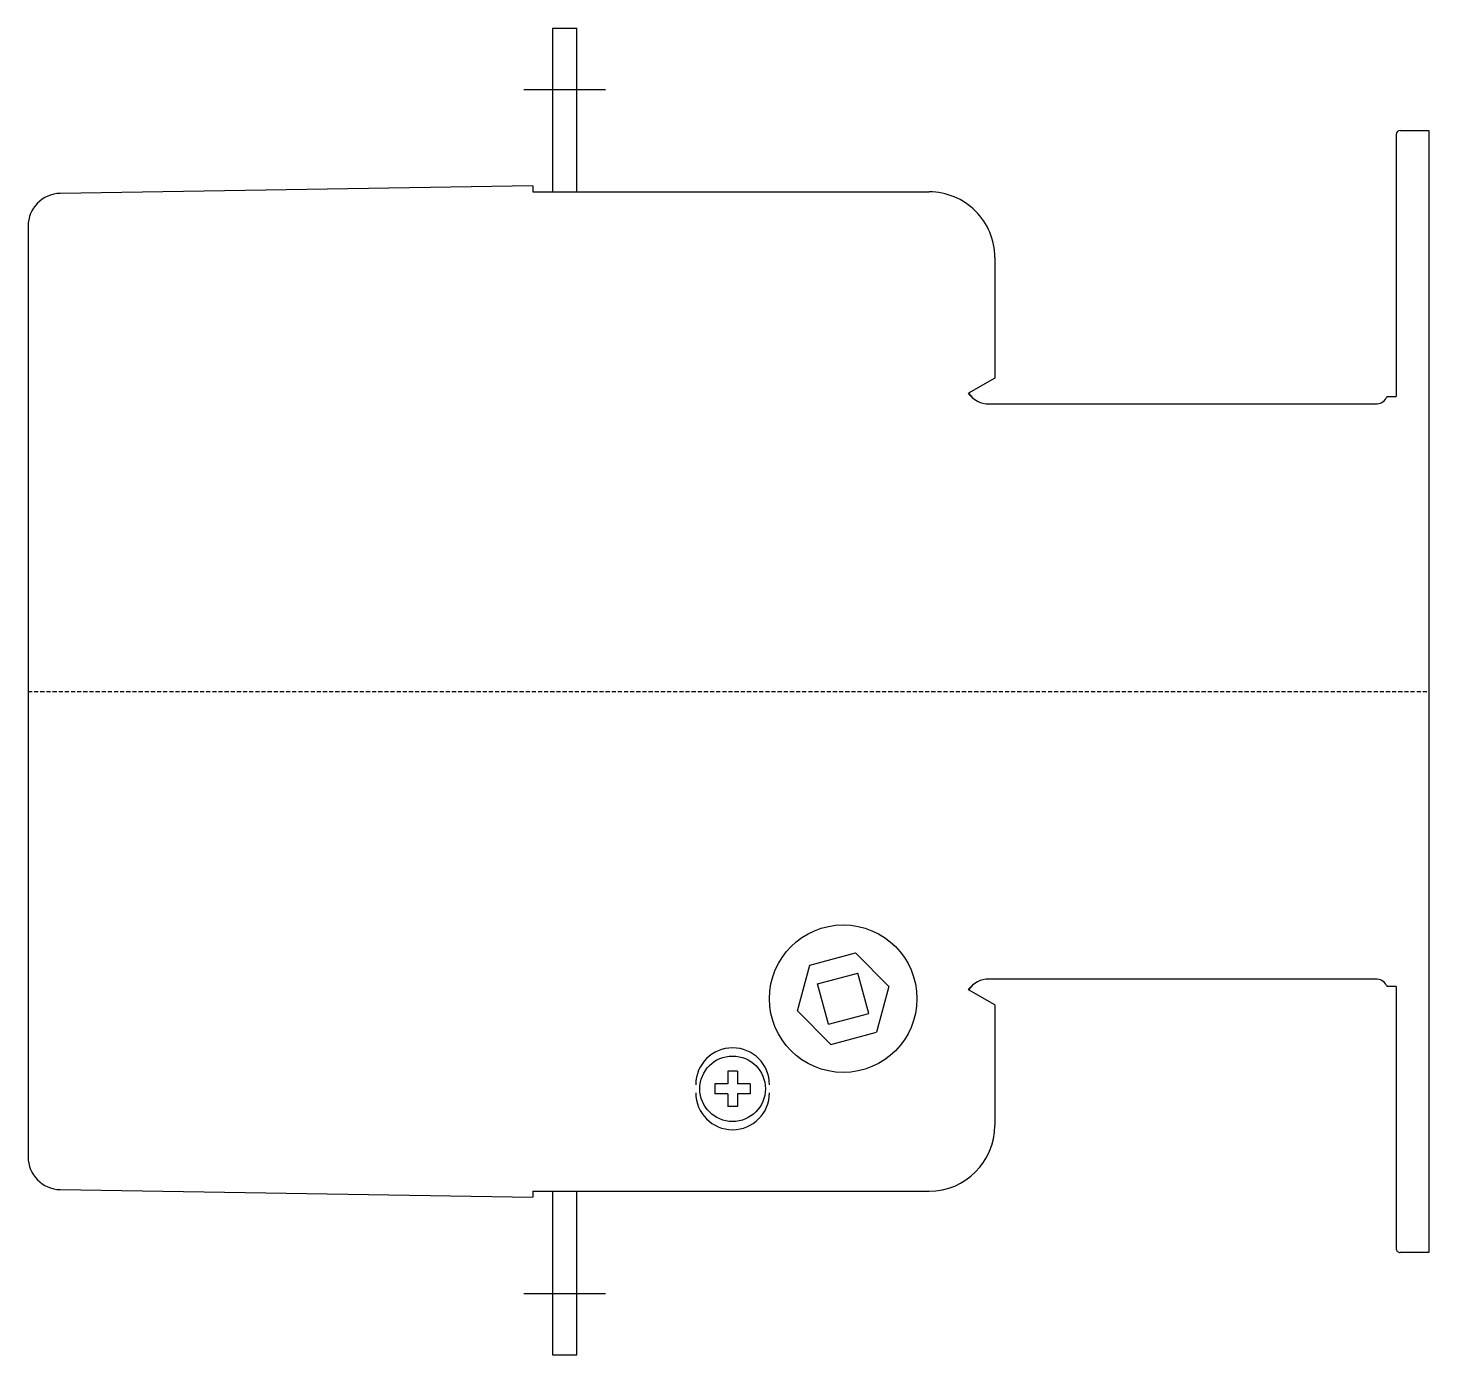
# Model space of a CAD drawing. Extents: x 0 to 171, y 0 to 162.
import ezdxf

# ---------------------------------------------------------------- set-up
doc = ezdxf.new("R2010")
doc.units = 0
doc.linetypes.add('DASHED', pattern=[0.75, 0.5, -0.25])
doc.layers.add('-15N-THT. THIẾT BỊ ĐÓNG MỞ', color=40, linetype='CONTINUOUS')

# ---------------------------------------------------------------- blocks, each defined once
blk = doc.blocks.new('06 - N - SC CTT CHIẾU HÔNG LC1D115')
at = {"layer": '-15N-THT. THIẾT BỊ ĐÓNG MỞ'}
for p, q in [((-106.99997, 80.999756), (-106.99997, 60.999756)), ((-106.99997, 80.999756), (-103.99997, 80.999756)), ((-103.99997, 60.999756), (-103.99997, 80.999756)), ((-110.499909, 73.499512), (-100.49997, 73.499512)), ((-3.504181, 68.499756), (0, 68.499756)), ((0, 68.499756), (0, -68.500275)), ((-4, 67.999725), (-4, 35.999756)), ((-109.399842, 61.749817), (-167.065522, 60.80365)), ((-109.399811, 61.749756), (-109.399811, 60.999756)), ((-109.399811, 60.999756), (-61.000062, 60.999756)), ((-170.999909, 56.804184), (-170.999909, -56.804649)), ((-53.000031, 52.999756), (-53.000031, 38.253082)), ((-53.000138, 38.253403), (-56.193742, 36.409575)), ((-56.240326, 36.381943), (-55.836472, 35.978089)), ((-5.118744, 35.99997), (-5.207459, 35.846298)), ((-5.118866, 35.999756), (-4, 35.999756)), ((-53.71521, 35.099762), (-6.504517, 35.099762)), ((-75.582383, -33.417938), (-70.005585, -31.923645)), ((-65.923234, -36.00637), (-70.005753, -31.923859)), ((-77.07689, -38.994713), (-75.582566, -33.417847)), ((-74.623002, -35.697273), (-69.696717, -34.377289)), ((-73.303025, -40.623504), (-74.623002, -35.697273)), ((-68.37674, -39.303512), (-69.696717, -34.377289)), ((-6.504517, -35.10022), (-53.71521, -35.10022)), ((-5.207657, -35.846344), (-5.118958, -35.999977)), ((-65.923279, -36.00605), (-67.417588, -41.582908)), ((-55.836548, -35.979294), (-56.240403, -36.383148)), ((-52.999939, -38.253509), (-56.193529, -36.40969)), ((-4, -36.000275), (-5.118866, -36.000275)), ((-4, -36.000275), (-4, -68.003387)), ((-77.076828, -38.994919), (-72.994294, -43.077446)), ((-73.303025, -40.623504), (-68.37674, -39.303512)), ((-53.000031, -38.25354), (-53.000031, -53.000244)), ((-72.994202, -43.077194), (-67.417389, -41.582893)), ((-85.600068, -46.35022), (-85.600068, -47.900207)), ((-84.400116, -46.35022), (-85.600068, -46.35022)), ((-84.400116, -46.35022), (-84.400116, -47.900207)), ((-87.150116, -47.900207), (-87.150116, -49.10025)), ((-85.600068, -47.900207), (-87.150116, -47.900207)), ((-85.600068, -49.10025), (-87.150116, -49.10025)), ((-85.600068, -49.10025), (-85.600068, -50.650238)), ((-82.850068, -47.900207), (-84.400116, -47.900207)), ((-82.850068, -49.10025), (-84.400116, -49.10025)), ((-84.400116, -49.10025), (-84.400116, -50.650238)), ((-82.850068, -47.900207), (-82.850068, -49.10025)), ((-84.400116, -50.650238), (-85.600068, -50.650238)), ((-167.065522, -60.804115), (-109.4003, -61.750275)), ((-109.399811, -61.000275), (-109.399811, -61.750244)), ((-109.399811, -61.000275), (-61.000062, -61.000275)), ((-106.99997, -61.000275), (-106.99997, -81.000244)), ((-103.99997, -81.000244), (-103.99997, -61.000275)), ((0, -68.500275), (-3.504181, -68.500275)), ((-110.499909, -73.500244), (-100.49997, -73.500244)), ((-106.99997, -81.000244), (-103.99997, -81.000244))]:
    blk.add_line(p, q, dxfattribs=at)
at = {"layer": '-15N-THT. THIẾT BỊ ĐÓNG MỞ', "color": 6, "linetype": 'DASHED'}
blk.add_line((-170.999909, 0), (0, 0), dxfattribs=at)
at = {"layer": '-15N-THT. THIẾT BỊ ĐÓNG MỞ'}
for centre, radius in [((-71.49997, -37.500213), 9.000002), ((-84.99997, -48.500213), 4.000002)]:
    blk.add_circle(centre, radius, dxfattribs=at)
for centre, radius, start, end in [((-3.5, 67.999725), 0.5, 90.000091, 180.000019), ((-166.999909, 56.804184), 4, 90.940007, 180.000005), ((-61.000031, 52.999756), 8.000006, 359.999983, 90.000047), ((-53.71518, 38.099762), 3, 214.2909623, 269.999864), ((-6.504487, 36.599762), 1.5, 269.999755, 329.840026), ((-53.71518, -38.100189), 3, 90.000146, 145.70183667), ((-6.504487, -36.60025), 1.5, 30.159913, 90.000255), ((-84.99997, -48.000275), 4.500002, 0.00003597, 180.000019), ((-84.99997, -49.000244), 4.500002, 180.000032, 359.999983), ((-61.000062, -53.000275), 8.000006, 269.999973, 359.999955), ((-166.999909, -56.804649), 4, 180.000005, 269.059975), ((-3.499939, -68.000275), 0.5, 179.999964, 270.000001)]:
    blk.add_arc(centre, radius, start, end, dxfattribs=at)

msp = doc.modelspace()

# ---------------------------------------------------------------- block references
msp.add_blockref('06 - N - SC CTT CHIẾU HÔNG LC1D115', (170.999909, 81.000244))

doc.saveas('drawing.dxf')
